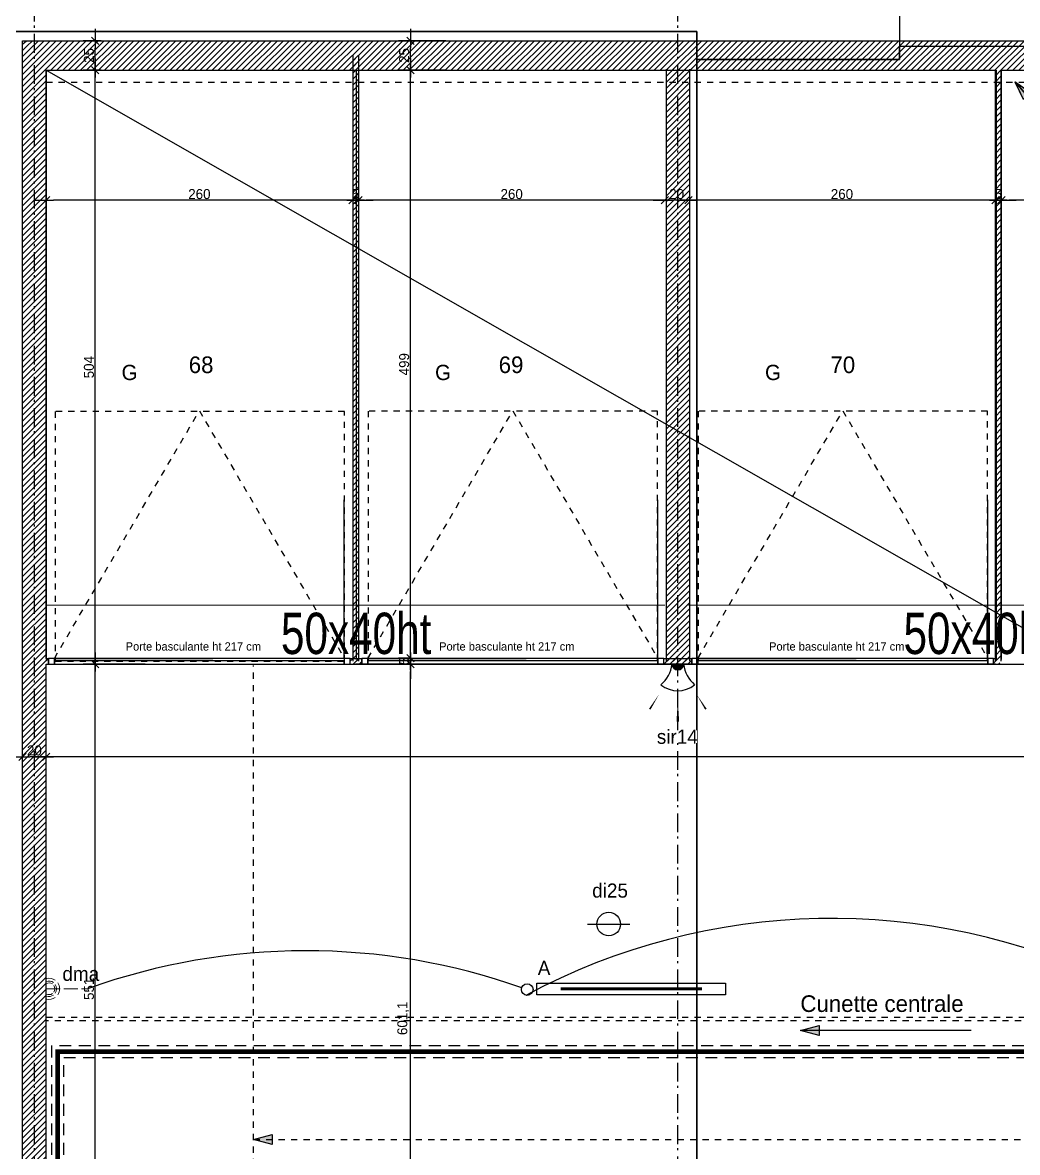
# Model space of a CAD drawing. Header units: centimetres. Extents: x 2452 to 16512, y -4226 to 6371.
# Drawn here: x 7066 to 7911, y 3966 to 4925 of the extents above; entities that cross this region are included whole.
import ezdxf

# ---------------------------------------------------------------- set-up
doc = ezdxf.new("R2010")
doc.units = ezdxf.units.CM
doc.header["$PDMODE"] = 67
for name, pattern in [('ACAD_ISO02W100', [15, 12, -3]), ('prlm_ef', [0.165, 0.1, -0.065]), ('Style de ligne -1', [0.41664, 0.20828, -0.20836]), ('Style de ligne -6', [1.04164, 0.625, -0.20828, 0.06943, -0.13893]), ('VW-01', [0.41656, 0.20828, -0.20828])]:
    doc.linetypes.add(name, pattern=pattern)
doc.layers.get('0').update_dxf_attribs({"color": 252, "lineweight": 18})
for name, color, linetype, lineweight in [('01_poutres', 40, 'Continuous', 20), ('01_texte_repere', 252, 'Continuous', 20), ('prlm-ELEC-CFO', 1, 'Continuous', 25), ('prlm-ELEC-SSI', 6, 'Continuous', 25)]:
    doc.layers.add(name, color=color, linetype=linetype, lineweight=lineweight)
for name, color, linetype in [('01_texte', 252, 'Continuous'), ('B GÈnÈral_Hatch', 252, 'Continuous'), ('B Général', 252, 'Continuous'), ('C ANNOTATIONS-cotation', 252, 'Continuous'), ('C ANNOTATIONS-cotation_Hatch', 252, 'Continuous'), ('C ANNOTATIONS-prestations', 252, 'Continuous'), ('C ANNOTATIONS-texte', 252, 'Continuous'), ('C ANNOTATIONS-texte_Hatch', 252, 'Continuous'), ('prlm-BA', 30, 'Continuous'), ('prlm-EAU-EF', 161, 'Continuous'), ('prlm-MOD', 64, 'Continuous')]:
    doc.layers.add(name, color=color, linetype=linetype)
doc.layers.add('prlm-ZEROPLOT', color=254, linetype='Continuous', plot=False)
doc.styles.add('CEDREP', font='GILC____.TTF')
doc.styles.add('Eurostile', font='Eurosti.TTF')
doc.styles.add('prlm-elec-cfo', font='comic.ttf', dxfattribs={"height": 12})
doc.styles.add('prlm-elec-ssi', font='comic.ttf', dxfattribs={"height": 12})
doc.dimstyles.new('100é', dxfattribs={"dimtxt": 8.470801, "dimasz": 6.232178, "dimexe": 10, "dimexo": 25, "dimgap": 1, "dimtad": 1, "dimdec": 1, "dimtxsty": 'Eurostile', "dimblk": 'VW_SLASH', "dimblk1": 'VW_SLASH', "dimblk2": 'VW_SLASH', "dimcen": 0, "dimdle": 10, "dimazin": 0, "dimtfac": 1, "dimtdec": 1, "dimtix": 1, "dimtmove": 0, "dimatfit": 0, "dimldrblk": 'VW_FILLEDARROW', "dimfxl": 50.8, "dimfxlon": 1, "dimfrac": 2, "dimtolj": 1, "dimarcsym": 0})
pattern_1 = [(45, (0, 0), (2.4253472, -2.6458333), [])]

# ---------------------------------------------------------------- blocks, each defined once
blk = doc.blocks.new('Parking Spaces-1')
at = {"layer": 'B Général', "linetype": 'Continuous'}
for p, q in [((0, 0), (0, 500)), ((263, 0), (263, 500)), ((263, 0), (263, 500)), ((526, 0), (526, 500)), ((0, 0), (263, 0)), ((263, 0), (526, 0))]:
    blk.add_line(p, q, dxfattribs=at)
at = {"layer": 'B Général', "extrusion": (0, 0, -1), "char_height": 14.118, "attachment_point": 5, "text_direction": (1, 0, 0), "line_spacing_factor": 0.894142, "style": 'Eurostile'}
for s, insert in [('68', (131.5, 250)), ('69', (394.5, 250))]:
    blk.add_mtext(s, dxfattribs=dict(at, insert=insert))
blk = doc.blocks.new('Parking Spaces-2')
at = {"layer": 'B Général', "linetype": 'Continuous'}
for p, q in [((0, 0), (0, 500)), ((250, 0), (250, 500)), ((0, 0), (250, 0))]:
    blk.add_line(p, q, dxfattribs=at)
at = {"layer": 'B Général', "extrusion": (0, 0, -1), "insert": (125, 250), "char_height": 14.118, "attachment_point": 5, "text_direction": (1, 0, 0), "line_spacing_factor": 0.894142, "style": 'Eurostile'}
blk.add_mtext('71', dxfattribs=at)
blk = doc.blocks.new('Parking Spaces-14')
at = {"layer": 'B Général', "linetype": 'Continuous'}
for p, q in [((0, 0), (0, 500)), ((260, 0), (260, 500)), ((0, 0), (260, 0))]:
    blk.add_line(p, q, dxfattribs=at)
at = {"layer": 'B Général', "extrusion": (0, 0, -1), "insert": (130, 250), "char_height": 14.118, "attachment_point": 5, "text_direction": (1, 0, 0), "line_spacing_factor": 0.894142, "style": 'Eurostile'}
blk.add_mtext('70', dxfattribs=at)
blk = doc.blocks.new('Groupe-125-1')
at = {"layer": 'C ANNOTATIONS-texte_Hatch', "linetype": 'Continuous'}
blk.add_hatch(color=250, dxfattribs=at).paths.add_polyline_path([(7915.82, 4859.62), (7908.62, 4874.39), (7922.24, 4865.2)])
at = {"layer": 'C ANNOTATIONS-texte', "flags": 128}
blk.add_lwpolyline([(7908.62, 4874.39), (7942.42, 4834.84), (8071.12, 4834.84)], dxfattribs=at)
blk.add_lwpolyline([(7915.82, 4859.62), (7908.62, 4874.39), (7922.24, 4865.2)], close=True, dxfattribs=at)
at = {"layer": 'C ANNOTATIONS-texte', "insert": (7942.42, 4832.67), "char_height": 11.765, "attachment_point": 1, "line_spacing_factor": 0.894142, "style": 'Eurostile'}
blk.add_mtext('Cunette 10*3 cm', dxfattribs=at)
blk = doc.blocks.new('A$C711F189D')
at = {"layer": '01_poutres', "color": 0}
for points in [[(-1598, 716), (-2123, 716)], [(-1063, 716), (-1578, 716)], [(585, 666), (-2123, 666)]]:
    blk.add_lwpolyline(points, dxfattribs=at)
at = {"layer": '01_texte', "color": 0}
blk.add_lwpolyline([(-2123, 1170), (-579.67, 289.01)], dxfattribs=at)
at = {"layer": '01_texte_repere', "color": 0, "char_height": 35, "width": 164.8035, "attachment_point": 8, "rotation": 0.00017, "style": 'CEDREP'}
for insert in [(-1859.95, 674.19), (-1331.64, 674.19)]:
    blk.add_mtext('50x40ht ', dxfattribs=dict(at, insert=insert))
blk = doc.blocks.new('xi.lumA')
at = {"layer": 'prlm-ELEC-CFO', "color": 0, "linetype": 'ByBlock', "lineweight": -2, "ltscale": 50}
blk.add_lwpolyline([(-80, -5), (-80, 5), (80, 5), (80, -5)], close=True, dxfattribs=at)
at = {"layer": 'prlm-ELEC-CFO', "color": 0, "linetype": 'ByBlock', "lineweight": 5, "ltscale": 50, "const_width": 2.6}
blk.add_lwpolyline([(-60, 0), (60, 0), (60, 0)], dxfattribs=at)
blk = doc.blocks.new('xi.dma')
at = {"layer": 'prlm-ELEC-CFO', "color": 0, "linetype": 'ACAD_ISO02W100', "lineweight": 5, "flags": 128}
for points in [[(0, 0), (0, 35)], [(-20, 0), (20, 0)]]:
    blk.add_lwpolyline(points, dxfattribs=at)
at = {"layer": 'prlm-ELEC-CFO', "color": 0, "linetype": 'ByBlock', "lineweight": 5}
for radius, start, end in [(9, 55, 125), (9, 145, 191.80296), (6.5, 145, 199.03868), (5, 145, 207.37446), (6.5, 55, 125), (5, 55, 125), (5, 332.62554, 35), (6.5, 340.96132, 35), (9, 348.19704, 35)]:
    blk.add_arc((0, 2.41), radius, start, end, dxfattribs=at)
blk = doc.blocks.new('xi.sir')
at = {"layer": 'prlm-ELEC-SSI'}
blk.add_hatch(color=0, dxfattribs=at).paths.add_polyline_path([(-4.81, 0), (4.82, 0, 1)])
at = {"layer": 'prlm-ELEC-SSI', "color": 0, "flags": 128}
for points in [[(0, 30, 0, 2.25, 0), (0, 48.75, 0, 0, 0)], [(-15.87, 25.45, 0, 1.5, 0), (-23.81, 38.18, 0, 0, 0)], [(15.88, 25.45, 0, 1.5, 0), (23.82, 38.18, 0, 0, 0)]]:
    blk.add_lwpolyline(points, format="xyseb", dxfattribs=at)
blk.add_lwpolyline([(-4.81, 0), (4.82, 0)], dxfattribs=at)
at = {"layer": 'prlm-ELEC-SSI', "color": 0}
for centre, radius, start, end in [((0, 0), 22.5, 50.61869, 129.38131), ((-33.01, -4.08), 28.5, 8.2221, 48.87538), ((33.02, -4.08), 28.5, 131.12462, 171.7779), ((0, 0), 4.81, 0, 180)]:
    blk.add_arc(centre, radius, start, end, dxfattribs=at)
blk = doc.blocks.new('xi.DI')
at = {"layer": 'prlm-ELEC-SSI', "color": 0, "linetype": 'ByBlock', "lineweight": -2, "flags": 128}
blk.add_lwpolyline([(-18, 0), (18, 0)], dxfattribs=at)
at = {"layer": 'prlm-ELEC-SSI', "color": 0, "linetype": 'ByBlock', "lineweight": -2}
blk.add_circle((0, 0), 10, dxfattribs=at)
blk = doc.blocks.new('VW_SLASH')
at = {"linetype": 'ByBlock', "lineweight": -2}
blk.add_line((1.6, 0), (-1, 0), dxfattribs=at)
at = {"lineweight": 20, "flags": 128}
blk.add_lwpolyline([(0.5, 0.5), (-0.5, -0.5)], dxfattribs=at)
blk = doc.blocks.new('*D260')
at = {"layer": 'C ANNOTATIONS-cotation', "color": 0, "linetype": 'Continuous', "lineweight": -2, "transparency": 16777216}
blk.add_line((7340.27, 4774.06), (7092.73, 4774.06), dxfattribs=at)
at = {"layer": 'Defpoints', "color": 0, "linetype": 'Continuous', "transparency": 16777216}
for p in [(7086.5, 4826.06), (7346.5, 4829.18), (7086.5, 4774.06)]:
    blk.add_point(p, dxfattribs=at)
at = {"layer": 'C ANNOTATIONS-cotation', "color": 0, "linetype": 'Continuous', "lineweight": -2, "transparency": 16777216, "xscale": 6.232177734375, "yscale": 6.232177734375, "zscale": 6.232177734375, "rotation": 180}
blk.add_blockref('VW_SLASH', (7086.5, 4774.06), dxfattribs=at)
at = {"layer": 'C ANNOTATIONS-cotation', "color": 0, "linetype": 'Continuous', "lineweight": -2, "transparency": 16777216, "xscale": 6.232177734375, "yscale": 6.232177734375, "zscale": 6.232177734375}
blk.add_blockref('VW_SLASH', (7346.5, 4774.06), dxfattribs=at)
at = {"layer": 'C ANNOTATIONS-cotation', "color": 0, "linetype": 'Continuous', "lineweight": 5, "transparency": 16777216, "insert": (7216.5, 4779.29), "char_height": 8.471, "attachment_point": 5, "style": 'Eurostile'}
blk.add_mtext('\\A1;260', dxfattribs=at)
blk = doc.blocks.new('VW_FILLEDARROW')
at = {"linetype": 'Continuous'}
blk.add_hatch(color=250, dxfattribs=at).paths.add_polyline_path([(-1.6, 0.43), (0, 0), (-1.6, -0.43)])
at = {"flags": 128}
blk.add_lwpolyline([(-1.6, 0.43), (0, 0), (-1.6, -0.43)], close=True, dxfattribs=at)
blk = doc.blocks.new('*D261')
at = {"layer": 'C ANNOTATIONS-cotation', "color": 0, "linetype": 'Continuous', "lineweight": -2, "transparency": 16777216}
for p, q in [((7340.27, 4774.06), (7334.04, 4774.06)), ((7351.5, 4774.06), (7346.5, 4774.06)), ((7357.73, 4774.06), (7363.97, 4774.06))]:
    blk.add_line(p, q, dxfattribs=at)
at = {"layer": 'Defpoints', "color": 0, "linetype": 'Continuous', "transparency": 16777216}
for p in [(7346.5, 4829.18), (7346.5, 4774.06), (7351.5, 4760.45)]:
    blk.add_point(p, dxfattribs=at)
at = {"layer": 'C ANNOTATIONS-cotation', "color": 0, "linetype": 'Continuous', "lineweight": -2, "transparency": 16777216, "xscale": 6.232177734375, "yscale": 6.232177734375, "zscale": 6.232177734375}
blk.add_blockref('VW_SLASH', (7346.5, 4774.06), dxfattribs=at)
at = {"layer": 'C ANNOTATIONS-cotation', "color": 0, "linetype": 'Continuous', "lineweight": -2, "transparency": 16777216, "xscale": 6.232177734375, "yscale": 6.232177734375, "zscale": 6.232177734375, "rotation": 180}
blk.add_blockref('VW_SLASH', (7351.5, 4774.06), dxfattribs=at)
at = {"layer": 'C ANNOTATIONS-cotation', "color": 0, "linetype": 'Continuous', "lineweight": 5, "transparency": 16777216, "insert": (7349, 4779.29), "char_height": 8.471, "attachment_point": 5, "style": 'Eurostile'}
blk.add_mtext('\\A1;5', dxfattribs=at)
blk = doc.blocks.new('*D262')
at = {"layer": 'C ANNOTATIONS-cotation', "color": 0, "linetype": 'Continuous', "lineweight": -2, "transparency": 16777216}
blk.add_line((7605.27, 4774.06), (7357.73, 4774.06), dxfattribs=at)
at = {"layer": 'Defpoints', "color": 0, "linetype": 'Continuous', "transparency": 16777216}
for p in [(7351.5, 4774.06), (7611.5, 4772.86), (7351.5, 4760.45)]:
    blk.add_point(p, dxfattribs=at)
at = {"layer": 'C ANNOTATIONS-cotation', "color": 0, "linetype": 'Continuous', "lineweight": -2, "transparency": 16777216, "xscale": 6.232177734375, "yscale": 6.232177734375, "zscale": 6.232177734375, "rotation": 180}
blk.add_blockref('VW_SLASH', (7351.5, 4774.06), dxfattribs=at)
at = {"layer": 'C ANNOTATIONS-cotation', "color": 0, "linetype": 'Continuous', "lineweight": -2, "transparency": 16777216, "xscale": 6.232177734375, "yscale": 6.232177734375, "zscale": 6.232177734375}
blk.add_blockref('VW_SLASH', (7611.5, 4774.06), dxfattribs=at)
at = {"layer": 'C ANNOTATIONS-cotation', "color": 0, "linetype": 'Continuous', "lineweight": 5, "transparency": 16777216, "insert": (7481.5, 4779.29), "char_height": 8.471, "attachment_point": 5, "style": 'Eurostile'}
blk.add_mtext('\\A1;260', dxfattribs=at)
blk = doc.blocks.new('*D263')
at = {"layer": 'C ANNOTATIONS-cotation', "color": 0, "linetype": 'Continuous', "lineweight": -2, "transparency": 16777216}
blk.add_line((7625.27, 4774.06), (7617.73, 4774.06), dxfattribs=at)
at = {"layer": 'Defpoints', "color": 0, "linetype": 'Continuous', "transparency": 16777216}
for p in [(7611.5, 4774.06), (7611.5, 4772.86), (7631.5, 4764.86)]:
    blk.add_point(p, dxfattribs=at)
at = {"layer": 'C ANNOTATIONS-cotation', "color": 0, "linetype": 'Continuous', "lineweight": -2, "transparency": 16777216, "xscale": 6.232177734375, "yscale": 6.232177734375, "zscale": 6.232177734375, "rotation": 180}
blk.add_blockref('VW_SLASH', (7611.5, 4774.06), dxfattribs=at)
at = {"layer": 'C ANNOTATIONS-cotation', "color": 0, "linetype": 'Continuous', "lineweight": -2, "transparency": 16777216, "xscale": 6.232177734375, "yscale": 6.232177734375, "zscale": 6.232177734375}
blk.add_blockref('VW_SLASH', (7631.5, 4774.06), dxfattribs=at)
at = {"layer": 'C ANNOTATIONS-cotation', "color": 0, "linetype": 'Continuous', "lineweight": 5, "transparency": 16777216, "insert": (7621.5, 4779.29), "char_height": 8.471, "attachment_point": 5, "style": 'Eurostile'}
blk.add_mtext('\\A1;20', dxfattribs=at)
blk = doc.blocks.new('*D264')
at = {"layer": 'C ANNOTATIONS-cotation', "color": 0, "linetype": 'Continuous', "lineweight": -2, "transparency": 16777216}
blk.add_line((7885.77, 4774.06), (7637.73, 4774.06), dxfattribs=at)
at = {"layer": 'Defpoints', "color": 0, "linetype": 'Continuous', "transparency": 16777216}
for p in [(7631.5, 4774.06), (7631.5, 4764.86), (7892, 4741.26)]:
    blk.add_point(p, dxfattribs=at)
at = {"layer": 'C ANNOTATIONS-cotation', "color": 0, "linetype": 'Continuous', "lineweight": -2, "transparency": 16777216, "xscale": 6.232177734375, "yscale": 6.232177734375, "zscale": 6.232177734375, "rotation": 180}
blk.add_blockref('VW_SLASH', (7631.5, 4774.06), dxfattribs=at)
at = {"layer": 'C ANNOTATIONS-cotation', "color": 0, "linetype": 'Continuous', "lineweight": -2, "transparency": 16777216, "xscale": 6.232177734375, "yscale": 6.232177734375, "zscale": 6.232177734375}
blk.add_blockref('VW_SLASH', (7892, 4774.06), dxfattribs=at)
at = {"layer": 'C ANNOTATIONS-cotation', "color": 0, "linetype": 'Continuous', "lineweight": 5, "transparency": 16777216, "insert": (7761.75, 4779.29), "char_height": 8.471, "attachment_point": 5, "style": 'Eurostile'}
blk.add_mtext('\\A1;260', dxfattribs=at)
blk = doc.blocks.new('*D265')
at = {"layer": 'C ANNOTATIONS-cotation', "color": 0, "linetype": 'Continuous', "lineweight": -2, "transparency": 16777216}
for p, q in [((7885.77, 4774.06), (7879.54, 4774.06)), ((7897, 4774.06), (7892, 4774.06)), ((7903.23, 4774.06), (7909.47, 4774.06))]:
    blk.add_line(p, q, dxfattribs=at)
at = {"layer": 'Defpoints', "color": 0, "linetype": 'Continuous', "transparency": 16777216}
for p in [(7892, 4774.06), (7892, 4741.26), (7897, 4741.26)]:
    blk.add_point(p, dxfattribs=at)
at = {"layer": 'C ANNOTATIONS-cotation', "color": 0, "linetype": 'Continuous', "lineweight": -2, "transparency": 16777216, "xscale": 6.232177734375, "yscale": 6.232177734375, "zscale": 6.232177734375}
blk.add_blockref('VW_SLASH', (7892, 4774.06), dxfattribs=at)
at = {"layer": 'C ANNOTATIONS-cotation', "color": 0, "linetype": 'Continuous', "lineweight": -2, "transparency": 16777216, "xscale": 6.232177734375, "yscale": 6.232177734375, "zscale": 6.232177734375, "rotation": 180}
blk.add_blockref('VW_SLASH', (7897, 4774.06), dxfattribs=at)
at = {"layer": 'C ANNOTATIONS-cotation', "color": 0, "linetype": 'Continuous', "lineweight": 5, "transparency": 16777216, "insert": (7894.5, 4779.29), "char_height": 8.471, "attachment_point": 5, "style": 'Eurostile'}
blk.add_mtext('\\A1;5', dxfattribs=at)
blk = doc.blocks.new('*D266')
at = {"layer": 'C ANNOTATIONS-cotation', "color": 0, "linetype": 'Continuous', "lineweight": -2, "transparency": 16777216}
blk.add_line((8140.27, 4774.06), (7903.23, 4774.06), dxfattribs=at)
at = {"layer": 'Defpoints', "color": 0, "linetype": 'Continuous', "transparency": 16777216}
for p in [(7897, 4774.06), (8146.5, 4756.26), (7897, 4741.26)]:
    blk.add_point(p, dxfattribs=at)
at = {"layer": 'C ANNOTATIONS-cotation', "color": 0, "linetype": 'Continuous', "lineweight": -2, "transparency": 16777216, "xscale": 6.232177734375, "yscale": 6.232177734375, "zscale": 6.232177734375, "rotation": 180}
blk.add_blockref('VW_SLASH', (7897, 4774.06), dxfattribs=at)
at = {"layer": 'C ANNOTATIONS-cotation', "color": 0, "linetype": 'Continuous', "lineweight": -2, "transparency": 16777216, "xscale": 6.232177734375, "yscale": 6.232177734375, "zscale": 6.232177734375}
blk.add_blockref('VW_SLASH', (8146.5, 4774.06), dxfattribs=at)
at = {"layer": 'C ANNOTATIONS-cotation', "color": 0, "linetype": 'Continuous', "lineweight": 5, "transparency": 16777216, "insert": (8021.75, 4779.29), "char_height": 8.471, "attachment_point": 5, "style": 'Eurostile'}
blk.add_mtext('\\A1;250', dxfattribs=at)
blk = doc.blocks.new('*D289')
at = {"layer": 'C ANNOTATIONS-cotation', "color": 0, "linetype": 'Continuous', "lineweight": -2, "transparency": 16777216}
for p, q in [((7425.52, 4909.45), (7385.52, 4909.45)), ((7395.52, 4890.68), (7395.52, 4903.22)), ((7425.52, 4884.45), (7385.52, 4884.45))]:
    blk.add_line(p, q, dxfattribs=at)
at = {"layer": 'Defpoints', "color": 0, "linetype": 'Continuous', "transparency": 16777216}
for p in [(7395.52, 4909.45), (7450.52, 4909.45), (7450.52, 4884.45)]:
    blk.add_point(p, dxfattribs=at)
at = {"layer": 'C ANNOTATIONS-cotation', "color": 0, "linetype": 'Continuous', "lineweight": -2, "transparency": 16777216, "xscale": 6.232177734375, "yscale": 6.232177734375, "zscale": 6.232177734375}
for p, rotation in [((7395.52, 4909.45), 90), ((7395.52, 4884.45), 270)]:
    blk.add_blockref('VW_SLASH', p, dxfattribs=dict(at, rotation=rotation))
at = {"layer": 'C ANNOTATIONS-cotation', "color": 0, "linetype": 'Continuous', "lineweight": 5, "transparency": 16777216, "insert": (7390.28, 4896.95), "char_height": 8.471, "attachment_point": 5, "rotation": 90, "style": 'Eurostile'}
blk.add_mtext('\\A1;25', dxfattribs=at)
blk = doc.blocks.new('*D290')
at = {"layer": 'C ANNOTATIONS-cotation', "color": 0, "linetype": 'Continuous', "lineweight": -2, "transparency": 16777216}
for p, q in [((7425.52, 4884.45), (7385.52, 4884.45)), ((7395.52, 4391.68), (7395.52, 4878.22)), ((7395.52, 4385.45), (7385.52, 4385.45))]:
    blk.add_line(p, q, dxfattribs=at)
at = {"layer": 'Defpoints', "color": 0, "linetype": 'Continuous', "transparency": 16777216}
for p in [(7395.52, 4884.45), (7450.52, 4884.45), (7420, 4385.45)]:
    blk.add_point(p, dxfattribs=at)
at = {"layer": 'C ANNOTATIONS-cotation', "color": 0, "linetype": 'Continuous', "lineweight": -2, "transparency": 16777216, "xscale": 6.232177734375, "yscale": 6.232177734375, "zscale": 6.232177734375}
for p, rotation in [((7395.52, 4884.45), 90), ((7395.52, 4385.45), 270)]:
    blk.add_blockref('VW_SLASH', p, dxfattribs=dict(at, rotation=rotation))
at = {"layer": 'C ANNOTATIONS-cotation', "color": 0, "linetype": 'Continuous', "lineweight": 5, "transparency": 16777216, "insert": (7390.28, 4634.95), "char_height": 8.471, "attachment_point": 5, "rotation": 90, "style": 'Eurostile'}
blk.add_mtext('\\A1;499', dxfattribs=at)
blk = doc.blocks.new('*D291')
at = {"layer": 'C ANNOTATIONS-cotation', "color": 0, "linetype": 'Continuous', "lineweight": -2, "transparency": 16777216}
for p, q in [((7395.52, 4391.68), (7395.52, 4397.91)), ((7395.52, 4385.45), (7385.52, 4385.45)), ((7395.52, 4380.45), (7395.52, 4385.45)), ((7395.52, 4380.45), (7385.52, 4380.45)), ((7395.52, 4374.22), (7395.52, 4367.98))]:
    blk.add_line(p, q, dxfattribs=at)
at = {"layer": 'Defpoints', "color": 0, "linetype": 'Continuous', "transparency": 16777216}
for p in [(7395.52, 4385.45), (7420, 4385.45), (7420, 4380.45)]:
    blk.add_point(p, dxfattribs=at)
at = {"layer": 'C ANNOTATIONS-cotation', "color": 0, "linetype": 'Continuous', "lineweight": -2, "transparency": 16777216, "xscale": 6.232177734375, "yscale": 6.232177734375, "zscale": 6.232177734375}
for p, rotation in [((7395.52, 4385.45), 270), ((7395.52, 4380.45), 90)]:
    blk.add_blockref('VW_SLASH', p, dxfattribs=dict(at, rotation=rotation))
at = {"layer": 'C ANNOTATIONS-cotation', "color": 0, "linetype": 'Continuous', "lineweight": 5, "transparency": 16777216, "insert": (7390.28, 4382.95), "char_height": 8.471, "attachment_point": 5, "rotation": 90, "style": 'Eurostile'}
blk.add_mtext('\\A1;5', dxfattribs=at)
blk = doc.blocks.new('*D292')
at = {"layer": 'C ANNOTATIONS-cotation', "color": 0, "linetype": 'Continuous', "lineweight": -2, "transparency": 16777216}
for p, q in [((7395.52, 4380.45), (7385.52, 4380.45)), ((7395.52, 3785.62), (7395.52, 4374.22)), ((7446.32, 3779.39), (7385.52, 3779.39))]:
    blk.add_line(p, q, dxfattribs=at)
at = {"layer": 'Defpoints', "color": 0, "linetype": 'Continuous', "transparency": 16777216}
for p in [(7395.52, 4380.45), (7420, 4380.45), (7490.01, 3779.39)]:
    blk.add_point(p, dxfattribs=at)
at = {"layer": 'C ANNOTATIONS-cotation', "color": 0, "linetype": 'Continuous', "lineweight": -2, "transparency": 16777216, "xscale": 6.232177734375, "yscale": 6.232177734375, "zscale": 6.232177734375}
for p, rotation in [((7395.52, 4380.45), 90), ((7395.52, 3779.39), 270)]:
    blk.add_blockref('VW_SLASH', p, dxfattribs=dict(at, rotation=rotation))
at = {"layer": 'C ANNOTATIONS-cotation', "color": 0, "linetype": 'Continuous', "lineweight": 5, "transparency": 16777216, "insert": (7389.47, 4079.92), "char_height": 8.471, "attachment_point": 5, "rotation": 90, "style": 'Eurostile'}
blk.add_mtext('\\A1;601,1', dxfattribs=at)
blk = doc.blocks.new('*D296')
at = {"layer": 'C ANNOTATIONS-cotation', "color": 0, "linetype": 'Continuous', "lineweight": -2, "transparency": 16777216}
for p, q in [((7133.02, 4909.45), (7118.02, 4909.45)), ((7128.02, 4890.68), (7128.02, 4903.22)), ((7133.02, 4884.45), (7118.02, 4884.45))]:
    blk.add_line(p, q, dxfattribs=at)
at = {"layer": 'Defpoints', "color": 0, "linetype": 'Continuous', "transparency": 16777216}
for p in [(7128.02, 4909.45), (7158.02, 4909.45), (7158.02, 4884.45)]:
    blk.add_point(p, dxfattribs=at)
at = {"layer": 'C ANNOTATIONS-cotation', "color": 0, "linetype": 'Continuous', "lineweight": -2, "transparency": 16777216, "xscale": 6.232177734375, "yscale": 6.232177734375, "zscale": 6.232177734375}
for p, rotation in [((7128.02, 4909.45), 90), ((7128.02, 4884.45), 270)]:
    blk.add_blockref('VW_SLASH', p, dxfattribs=dict(at, rotation=rotation))
at = {"layer": 'C ANNOTATIONS-cotation', "color": 0, "linetype": 'Continuous', "lineweight": 5, "transparency": 16777216, "insert": (7122.78, 4896.95), "char_height": 8.471, "attachment_point": 5, "rotation": 90, "style": 'Eurostile'}
blk.add_mtext('\\A1;25', dxfattribs=at)
blk = doc.blocks.new('*D297')
at = {"layer": 'C ANNOTATIONS-cotation', "color": 0, "linetype": 'Continuous', "lineweight": -2, "transparency": 16777216}
for p, q in [((7133.02, 4884.45), (7118.02, 4884.45)), ((7128.02, 4386.68), (7128.02, 4878.22)), ((7170.52, 4380.45), (7118.02, 4380.45))]:
    blk.add_line(p, q, dxfattribs=at)
at = {"layer": 'Defpoints', "color": 0, "linetype": 'Continuous', "transparency": 16777216}
for p in [(7128.02, 4884.45), (7158.02, 4884.45), (7195.52, 4380.45)]:
    blk.add_point(p, dxfattribs=at)
at = {"layer": 'C ANNOTATIONS-cotation', "color": 0, "linetype": 'Continuous', "lineweight": -2, "transparency": 16777216, "xscale": 6.232177734375, "yscale": 6.232177734375, "zscale": 6.232177734375}
for p, rotation in [((7128.02, 4884.45), 90), ((7128.02, 4380.45), 270)]:
    blk.add_blockref('VW_SLASH', p, dxfattribs=dict(at, rotation=rotation))
at = {"layer": 'C ANNOTATIONS-cotation', "color": 0, "linetype": 'Continuous', "lineweight": 5, "transparency": 16777216, "insert": (7122.78, 4632.45), "char_height": 8.471, "attachment_point": 5, "rotation": 90, "style": 'Eurostile'}
blk.add_mtext('\\A1;504', dxfattribs=at)
blk = doc.blocks.new('*D298')
at = {"layer": 'C ANNOTATIONS-cotation', "color": 0, "linetype": 'Continuous', "lineweight": -2, "transparency": 16777216}
for p, q in [((7170.52, 4380.45), (7118.02, 4380.45)), ((7128.02, 3835.68), (7128.02, 4374.22)), ((7165.2, 3829.45), (7118.02, 3829.45))]:
    blk.add_line(p, q, dxfattribs=at)
at = {"layer": 'Defpoints', "color": 0, "linetype": 'Continuous', "transparency": 16777216}
for p in [(7128.02, 4380.45), (7195.52, 4380.45), (7190.2, 3829.45)]:
    blk.add_point(p, dxfattribs=at)
at = {"layer": 'C ANNOTATIONS-cotation', "color": 0, "linetype": 'Continuous', "lineweight": -2, "transparency": 16777216, "xscale": 6.232177734375, "yscale": 6.232177734375, "zscale": 6.232177734375}
for p, rotation in [((7128.02, 4380.45), 90), ((7128.02, 3829.45), 270)]:
    blk.add_blockref('VW_SLASH', p, dxfattribs=dict(at, rotation=rotation))
at = {"layer": 'C ANNOTATIONS-cotation', "color": 0, "linetype": 'Continuous', "lineweight": 5, "transparency": 16777216, "insert": (7122.78, 4104.95), "char_height": 8.471, "attachment_point": 5, "rotation": 90, "style": 'Eurostile'}
blk.add_mtext('\\A1;551', dxfattribs=at)
blk = doc.blocks.new('*D346')
at = {"layer": 'C ANNOTATIONS-cotation', "color": 0, "linetype": 'Continuous', "lineweight": -2, "transparency": 16777216}
blk.add_line((7080.27, 4301.92), (7072.73, 4301.92), dxfattribs=at)
at = {"layer": 'Defpoints', "color": 0, "linetype": 'Continuous', "transparency": 16777216}
for p in [(7066.5, 4342.06), (7086.5, 4330.51), (7066.5, 4301.92)]:
    blk.add_point(p, dxfattribs=at)
at = {"layer": 'C ANNOTATIONS-cotation', "color": 0, "linetype": 'Continuous', "lineweight": -2, "transparency": 16777216, "xscale": 6.232177734375, "yscale": 6.232177734375, "zscale": 6.232177734375, "rotation": 180}
blk.add_blockref('VW_SLASH', (7066.5, 4301.92), dxfattribs=at)
at = {"layer": 'C ANNOTATIONS-cotation', "color": 0, "linetype": 'Continuous', "lineweight": -2, "transparency": 16777216, "xscale": 6.232177734375, "yscale": 6.232177734375, "zscale": 6.232177734375}
blk.add_blockref('VW_SLASH', (7086.5, 4301.92), dxfattribs=at)
at = {"layer": 'C ANNOTATIONS-cotation', "color": 0, "linetype": 'Continuous', "lineweight": 5, "transparency": 16777216, "insert": (7076.5, 4307.16), "char_height": 8.471, "attachment_point": 5, "style": 'Eurostile'}
blk.add_mtext('\\A1;20', dxfattribs=at)
blk = doc.blocks.new('*D347')
at = {"layer": 'C ANNOTATIONS-cotation', "color": 0, "linetype": 'Continuous', "lineweight": -2, "transparency": 16777216}
blk.add_line((9804.27, 4301.92), (7092.73, 4301.92), dxfattribs=at)
at = {"layer": 'Defpoints', "color": 0, "linetype": 'Continuous', "transparency": 16777216}
for p in [(9810.5, 4380.45), (7086.5, 4330.51), (7086.5, 4301.92)]:
    blk.add_point(p, dxfattribs=at)
at = {"layer": 'C ANNOTATIONS-cotation', "color": 0, "linetype": 'Continuous', "lineweight": -2, "transparency": 16777216, "xscale": 6.232177734375, "yscale": 6.232177734375, "zscale": 6.232177734375, "rotation": 180}
blk.add_blockref('VW_SLASH', (7086.5, 4301.92), dxfattribs=at)
at = {"layer": 'C ANNOTATIONS-cotation', "color": 0, "linetype": 'Continuous', "lineweight": -2, "transparency": 16777216, "xscale": 6.232177734375, "yscale": 6.232177734375, "zscale": 6.232177734375}
blk.add_blockref('VW_SLASH', (9810.5, 4301.92), dxfattribs=at)
at = {"layer": 'C ANNOTATIONS-cotation', "color": 0, "linetype": 'Continuous', "lineweight": 5, "transparency": 16777216, "insert": (8448.5, 4307.16), "char_height": 8.471, "attachment_point": 5, "style": 'Eurostile'}
blk.add_mtext('\\A1;2724', dxfattribs=at)

msp = doc.modelspace()

# ---------------------------------------------------------------- hatches: boundary and pattern name
at = {"layer": 'B GÈnÈral_Hatch', "linetype": 'Continuous'}
h = msp.add_hatch(dxfattribs=at)
h.set_pattern_fill('50_BETON', color=256, style=0, pattern_type=2)
h.set_pattern_definition(pattern_1)
h.paths.add_polyline_path([(9790.48, 4884.39), (9810.48, 4909.39), (7066.48, 4909.39), (7086.48, 4884.39)])
h = msp.add_hatch(dxfattribs=at)
h.set_pattern_fill('50_BETON', color=256, style=0, pattern_type=2)
h.set_pattern_definition(pattern_1)
h.paths.add_polyline_path([(7086.48, 4884.39), (7066.48, 4909.39), (7066.48, 3959.39), (7086.48, 3939.39)])
h = msp.add_hatch(dxfattribs=at)
h.set_pattern_fill('50_BETON', color=256, style=0, pattern_type=2)
h.set_pattern_definition(pattern_1)
h.paths.add_polyline_path([(7346.89, 4382.89), (7351.89, 4382.89), (7351.89, 4896.89), (7346.89, 4896.89)])
h = msp.add_hatch(dxfattribs=at)
h.set_pattern_fill('50_BETON', color=256, style=0, pattern_type=2)
h.set_pattern_definition(pattern_1)
h.paths.add_polyline_path([(7632.48, 4885.39), (7612.48, 4885.39), (7612.48, 4382.89), (7632.48, 4382.89)])
h = msp.add_hatch(dxfattribs=at)
h.set_pattern_fill('50_BETON', color=256, style=0, pattern_type=2)
h.set_pattern_definition(pattern_1)
h.paths.add_polyline_path([(7891.98, 4382.89), (7896.98, 4382.89), (7896.98, 4884.39), (7891.98, 4884.39)])
h = msp.add_hatch(dxfattribs=at)
h.set_pattern_fill('50_BETON', color=256, style=0, pattern_type=2)
h.set_pattern_definition(pattern_1)
h.paths.add_polyline_path([(7086.48, 4385.39), (7086.48, 4380.39), (7088.48, 4380.39), (7088.48, 4385.39)])
h = msp.add_hatch(dxfattribs=at)
h.set_pattern_fill('50_BETON', color=256, style=0, pattern_type=2)
h.set_pattern_definition(pattern_1)
h.paths.add_polyline_path([(7344.48, 4385.39), (7344.48, 4380.39), (7354.48, 4380.39), (7354.48, 4385.39)])
h = msp.add_hatch(dxfattribs=at)
h.set_pattern_fill('50_BETON', color=256, style=0, pattern_type=2)
h.set_pattern_definition(pattern_1)
h.paths.add_polyline_path([(7610.48, 4385.39), (7610.48, 4380.39), (7634.48, 4380.39), (7634.48, 4385.39)])
h = msp.add_hatch(dxfattribs=at)
h.set_pattern_fill('50_BETON', color=256, style=0, pattern_type=2)
h.set_pattern_definition(pattern_1)
h.paths.add_polyline_path([(7896.98, 4380.39), (7891.98, 4385.39), (7890.48, 4385.39), (7890.48, 4380.39)])
msp.add_hatch(color=250, dxfattribs=at).paths.add_polyline_path([(7278.37, 3972.94), (7262.5, 3977.19), (7278.37, 3981.44)])
at = {"layer": 'C ANNOTATIONS-cotation', "linetype": 'Continuous', "lineweight": 0}
msp.add_hatch(color=7, dxfattribs=at).paths.add_polyline_path([(7742.35, 4065.31), (7726.48, 4069.56), (7742.35, 4073.81)])
at = {"layer": 'C ANNOTATIONS-cotation_Hatch', "linetype": 'Continuous'}
msp.add_hatch(color=250, dxfattribs=at).paths.add_polyline_path([(7742.33, 4065.25), (7726.46, 4069.5), (7742.33, 4073.75)])

# ---------------------------------------------------------------- linework, layer by layer
at = {"layer": 'B Général', "linetype": 'Style de ligne -6', "ltscale": 25.4}
for p, q in [((7076.48, 3285.39), (7076.48, 5820.39)), ((7622.48, 3285.39), (7622.48, 5820.39))]:
    msp.add_line(p, q, dxfattribs=at)
at = {"layer": 'B Général', "linetype": 'Continuous', "lineweight": 18}
for p, q in [((7066.48, 4909.39), (9810.48, 4909.39)), ((7066.48, 3959.39), (7066.48, 4909.39)), ((7346.89, 4382.89), (7346.89, 4896.89)), ((7351.89, 4382.89), (7351.89, 4896.89)), ((7086.48, 4884.39), (7891.98, 4884.39)), ((7086.48, 4385.39), (7086.48, 4884.39)), ((7612.48, 4885.39), (7612.48, 4382.89)), ((7632.48, 4885.39), (7632.48, 4382.89)), ((7891.98, 4382.89), (7891.98, 4884.39)), ((7896.98, 4884.39), (8146.48, 4884.39)), ((7896.98, 4382.89), (7896.98, 4884.39)), ((7086.48, 4385.39), (7088.48, 4385.39)), ((7344.48, 4385.39), (7354.48, 4385.39)), ((7610.48, 4385.39), (7634.48, 4385.39)), ((7890.48, 4385.39), (7891.98, 4385.39)), ((7086.48, 4380.39), (7088.48, 4380.39)), ((7086.48, 3939.39), (7086.48, 4380.39)), ((7344.48, 4380.39), (7354.48, 4380.39)), ((7610.48, 4380.39), (7634.48, 4380.39)), ((7890.48, 4380.39), (7896.98, 4380.39))]:
    msp.add_line(p, q, dxfattribs=at)
at = {"layer": 'B Général', "linetype": 'Continuous'}
for p, q in [((7066.48, 4909.39), (9810.48, 4909.39)), ((7066.48, 3959.39), (7066.48, 4909.39)), ((7346.89, 4382.89), (7346.89, 4896.89)), ((7351.89, 4382.89), (7351.89, 4896.89)), ((7086.48, 4884.39), (7891.98, 4884.39)), ((7086.48, 4385.39), (7086.48, 4884.39)), ((7612.48, 4885.39), (7612.48, 4382.89)), ((7632.48, 4885.39), (7632.48, 4382.89)), ((7891.98, 4382.89), (7891.98, 4884.39)), ((7896.98, 4884.39), (8146.48, 4884.39)), ((7896.98, 4382.89), (7896.98, 4884.39)), ((7086.48, 4385.39), (7088.48, 4385.39)), ((7088.48, 4380.39), (7088.48, 4385.39)), ((7344.48, 4385.39), (7088.48, 4385.39)), ((7088.48, 4385.39), (7088.48, 4380.39)), ((7339.48, 4383.39), (7093.48, 4383.39)), ((7093.48, 4383.39), (7093.48, 4380.39)), ((7339.48, 4380.39), (7339.48, 4383.39)), ((7344.48, 4385.39), (7354.48, 4385.39)), ((7344.48, 4380.39), (7344.48, 4385.39)), ((7344.48, 4380.39), (7344.48, 4385.39)), ((7354.48, 4380.39), (7354.48, 4385.39)), ((7610.48, 4385.39), (7354.48, 4385.39)), ((7354.48, 4385.39), (7354.48, 4380.39)), ((7605.48, 4383.39), (7359.48, 4383.39)), ((7359.48, 4383.39), (7359.48, 4380.39)), ((7605.48, 4380.39), (7605.48, 4383.39)), ((7610.48, 4385.39), (7634.48, 4385.39)), ((7610.48, 4380.39), (7610.48, 4385.39)), ((7610.48, 4380.39), (7610.48, 4385.39)), ((7634.48, 4380.39), (7634.48, 4385.39)), ((7890.48, 4385.39), (7634.48, 4385.39)), ((7634.48, 4385.39), (7634.48, 4380.39)), ((7885.48, 4383.39), (7639.48, 4383.39)), ((7639.48, 4383.39), (7639.48, 4380.39)), ((7885.48, 4380.39), (7885.48, 4383.39)), ((7890.48, 4385.39), (7891.98, 4385.39)), ((7890.48, 4380.39), (7890.48, 4385.39)), ((7890.48, 4380.39), (7890.48, 4385.39)), ((7086.48, 4380.39), (7088.48, 4380.39)), ((7086.48, 3939.39), (7086.48, 4380.39)), ((7088.48, 4380.39), (7344.48, 4380.39)), ((7093.48, 4380.39), (7339.48, 4380.39)), ((7344.48, 4380.39), (7354.48, 4380.39)), ((7891.98, 4380.39), (7348.98, 4380.39)), ((7354.48, 4380.39), (7610.48, 4380.39)), ((7359.48, 4380.39), (7605.48, 4380.39)), ((7610.48, 4380.39), (7634.48, 4380.39)), ((7634.48, 4380.39), (7890.48, 4380.39)), ((7639.48, 4380.39), (7885.48, 4380.39)), ((7890.48, 4380.39), (7896.98, 4380.39)), ((7896.98, 4380.39), (8146.48, 4380.39))]:
    msp.add_line(p, q, dxfattribs=at)
at = {"layer": 'B Général', "linetype": 'VW-01', "ltscale": 25.4}
for p, q in [((7086.48, 4874.39), (9790.48, 4874.39)), ((7262.5, 3828.39), (7262.5, 4379.39)), ((7262.5, 3977.19), (8746.98, 3977.19))]:
    msp.add_line(p, q, dxfattribs=at)
at = {"layer": 'B Général', "linetype": 'Style de ligne -1', "ltscale": 25.4}
for p, q in [((7093.48, 4385.39), (7216.48, 4595.39)), ((7216.48, 4595.39), (7339.48, 4385.39)), ((7359.48, 4385.39), (7482.48, 4595.39)), ((7482.48, 4595.39), (7605.48, 4385.39)), ((7639.48, 4385.39), (7762.48, 4595.39)), ((7762.48, 4595.39), (7885.48, 4385.39))]:
    msp.add_line(p, q, dxfattribs=at)
at = {"layer": 'B Général', "linetype": 'Style de ligne -1', "ltscale": 645.16}
for p, q in [((7339.48, 4385.39), (7339.48, 4595.39)), ((7605.48, 4385.39), (7605.48, 4595.39)), ((7885.48, 4385.39), (7885.48, 4595.39)), ((7093.48, 4385.39), (7339.48, 4385.39)), ((7359.48, 4385.39), (7605.48, 4385.39)), ((7639.48, 4385.39), (7885.48, 4385.39))]:
    msp.add_line(p, q, dxfattribs=at)
at = {"layer": 'B Général'}
for p, q in [((7093.48, 4385.39), (7088.48, 4385.39)), ((7088.48, 4385.39), (7088.48, 4380.39)), ((7093.48, 4380.39), (7093.48, 4385.39)), ((7344.48, 4385.39), (7339.48, 4385.39)), ((7339.48, 4385.39), (7339.48, 4380.39)), ((7344.48, 4380.39), (7344.48, 4385.39)), ((7359.48, 4385.39), (7354.48, 4385.39)), ((7354.48, 4385.39), (7354.48, 4380.39)), ((7359.48, 4380.39), (7359.48, 4385.39)), ((7610.48, 4385.39), (7605.48, 4385.39)), ((7605.48, 4385.39), (7605.48, 4380.39)), ((7610.48, 4380.39), (7610.48, 4385.39)), ((7639.48, 4385.39), (7634.48, 4385.39)), ((7634.48, 4385.39), (7634.48, 4380.39)), ((7639.48, 4380.39), (7639.48, 4385.39)), ((7890.48, 4385.39), (7885.48, 4385.39)), ((7885.48, 4385.39), (7885.48, 4380.39)), ((7890.48, 4380.39), (7890.48, 4385.39)), ((7088.48, 4380.39), (7093.48, 4380.39)), ((7339.48, 4380.39), (7344.48, 4380.39)), ((7354.48, 4380.39), (7359.48, 4380.39)), ((7605.48, 4380.39), (7610.48, 4380.39)), ((7634.48, 4380.39), (7639.48, 4380.39)), ((7885.48, 4380.39), (7890.48, 4380.39))]:
    msp.add_line(p, q, dxfattribs=at)
at = {"layer": 'B Général', "linetype": 'Style de ligne -1', "ltscale": 25}
for points in [[(7339.56, 4594.72), (7094.15, 4594.72), (7094.15, 4383.08), (7339.56, 4383.08)], [(7605.26, 4595.17), (7359.85, 4595.17), (7359.85, 4383.53), (7605.26, 4383.53)], [(7885.23, 4595.12), (7639.83, 4595.12), (7639.83, 4383.47), (7885.23, 4383.47)]]:
    msp.add_lwpolyline(points, close=True, dxfattribs=at)
at = {"layer": 'B Général', "flags": 128}
msp.add_lwpolyline([(7278.37, 3972.94), (7262.5, 3977.19), (7278.37, 3981.44)], close=True, dxfattribs=at)
at = {"layer": 'C ANNOTATIONS-cotation', "linetype": 'Continuous'}
msp.add_line((7871.52, 4069.5), (7726.46, 4069.5), dxfattribs=at)
at = {"layer": 'C ANNOTATIONS-cotation', "color": 7, "linetype": 'Continuous', "lineweight": 5}
msp.add_line((7871.53, 4069.56), (7726.48, 4069.56), dxfattribs=at)
at = {"layer": 'C ANNOTATIONS-cotation', "linetype": 'VW-01', "ltscale": 25.4, "flags": 128}
msp.add_lwpolyline([(7086.48, 4080.89), (11434.6, 4080.89), (11434.6, 4077.89), (7086.48, 4077.89)], close=True, dxfattribs=at)
at = {"layer": 'C ANNOTATIONS-cotation', "flags": 128}
msp.add_lwpolyline([(7742.33, 4065.25), (7726.46, 4069.5), (7742.33, 4073.75)], close=True, dxfattribs=at)
at = {"layer": 'C ANNOTATIONS-cotation', "color": 7, "linetype": 'Continuous', "lineweight": 5, "flags": 128}
msp.add_lwpolyline([(7742.35, 4065.31), (7726.48, 4069.56), (7742.35, 4073.81)], close=True, dxfattribs=at)
at = {"layer": 'prlm-EAU-EF', "linetype": 'prlm_ef', "ltscale": 100, "const_width": 4, "flags": 128}
msp.add_lwpolyline([(7096.34, 3799.24), (7096.34, 3849.77), (7096.34, 4051.75), (11381.54, 4051.75), (11381.54, 1665.27), (11865.51, 1665.27), (11642.53, 304.31), (12400.42, 170.63), (12305.13, -393.05)], dxfattribs=at)
at = {"layer": 'prlm-ELEC-CFO', "ltscale": 25}
msp.add_circle((7494.7, 4104.33), 4.91, dxfattribs=at)
at = {"layer": 'prlm-MOD', "linetype": 'prlm_ef', "ltscale": 100, "flags": 128}
for points in [[(7091.34, 3799.24), (7091.34, 3849.77), (7091.34, 4056.75), (11386.54, 4056.75), (11386.54, 1670.27), (11871.4, 1670.27), (11648.27, 308.38), (12406.18, 174.69), (12310.06, -393.89)], [(7101.34, 3799.24), (7101.34, 3849.77), (7101.34, 4046.75), (11376.54, 4046.75), (11376.54, 1660.27), (11859.63, 1660.27), (11636.8, 300.25), (12394.66, 166.56), (12300.2, -392.22)]]:
    msp.add_lwpolyline(points, dxfattribs=at)
at = {"layer": 'prlm-ZEROPLOT'}
for points in [[(5521.96, 5117.41), (7810.48, 5117.41), (7810.48, 4893.39), (7638.48, 4893.39), (7638.48, 4917.39), (5521.96, 4917.39)], [(6215.89, 4917.39), (7638.48, 4917.39), (7638.48, 3517.39), (6215.89, 3517.39)], [(8418.48, 3251.43), (7626.48, 3251.39), (7626.48, 3317.64), (7638.48, 3317.64), (7638.48, 4893.39), (7810.48, 4893.39), (7810.48, 4904.89), (8418.48, 4904.89)]]:
    msp.add_lwpolyline(points, close=True, dxfattribs=at)

# ---------------------------------------------------------------- block references
at = {"layer": 'B Général', "xscale": -1, "rotation": 180}
for name, p in [('Parking Spaces-1', (7086.48, 4884.39)), ('Parking Spaces-14', (7632.48, 4884.39)), ('Parking Spaces-2', (7896.98, 4884.39))]:
    msp.add_blockref(name, p, dxfattribs=at)
at = {"layer": 'C ANNOTATIONS-texte'}
msp.add_blockref('Groupe-125-1', (0, 0), dxfattribs=at)
at = {"layer": 'C ANNOTATIONS-texte', "color": 7}
msp.add_blockref('Groupe-125-1', (0.02, 0.06), dxfattribs=at)
at = {"layer": 'prlm-BA'}
msp.add_blockref('A$C711F189D', (9209.48, 3714.39), dxfattribs=at)
at = {"layer": 'prlm-ELEC-CFO', "rotation": 270}
msp.add_blockref('xi.dma', (7086.48, 4105), dxfattribs=at)
at = {"layer": 'prlm-ELEC-CFO'}
msp.add_blockref('xi.lumA', (7582.96, 4104.89), dxfattribs=at)
at = {"layer": 'prlm-ELEC-SSI', "lineweight": 20, "rotation": 180}
msp.add_blockref('xi.sir', (7622.48, 4380.39), dxfattribs=at)
at = {"layer": 'prlm-ELEC-SSI', "rotation": 0.001060557933219683}
msp.add_blockref('xi.DI', (7563.85, 4159.89), dxfattribs=at)

# ---------------------------------------------------------------- texts
at = {"layer": 'B Général', "char_height": 12.94, "attachment_point": 7, "line_spacing_factor": 0.894142, "style": 'Eurostile'}
for insert in [(7150.48, 4621.31), (7416.48, 4621.31), (7696.48, 4621.31)]:
    msp.add_mtext('G', dxfattribs=dict(at, insert=insert))
at = {"layer": 'C ANNOTATIONS-prestations', "char_height": 7.059, "attachment_point": 7, "line_spacing_factor": 0.894142, "style": 'Eurostile'}
for insert in [(7153.9, 4391.87), (7419.9, 4391.87), (7699.9, 4391.87)]:
    msp.add_mtext('Porte basculante ht 217 cm', dxfattribs=dict(at, insert=insert))
at = {"layer": 'C ANNOTATIONS-texte', "insert": (7726.46, 4099.45), "char_height": 14.118, "width": 152.556, "attachment_point": 1, "line_spacing_factor": 0.894142, "style": 'Eurostile'}
msp.add_mtext('Cunette centrale', dxfattribs=at)

# ---------------------------------------------------------------- dimensions: what is measured, and where the dimension line sits
at = {"layer": 'C ANNOTATIONS-cotation', "color": 7, "linetype": 'Continuous', "lineweight": 5}
for base, p1, p2, picture, middle in [((7128.02, 4909.45), (7158.02, 4884.45), (7158.02, 4909.45), '*D296', (7122.78, 4896.95)), ((7395.52, 4909.45), (7450.52, 4884.45), (7450.52, 4909.45), '*D289', (7390.28, 4896.95)), ((7128.02, 4884.45), (7195.52, 4380.45), (7158.02, 4884.45), '*D297', (7122.78, 4632.45)), ((7395.52, 4884.45), (7420, 4385.45), (7450.52, 4884.45), '*D290', (7390.28, 4634.95)), ((7395.52, 4385.45), (7420, 4380.45), (7420, 4385.45), '*D291', (7390.28, 4382.95)), ((7395.52, 4380.45), (7490.01, 3779.39), (7420, 4380.45), '*D292', (7389.47, 4079.92))]:
    dim = msp.add_linear_dim(base=base, p1=p1, p2=p2, angle=270, dimstyle='100é', override={"dimtxt": 8.470801, "dimpost": '<>', "dimtxsty": 'Eurostile', "dimtmove": 2}, dxfattribs=at)
    dim.commit()
    dim.dimension.update_dxf_attribs({"geometry": picture, "text_midpoint": middle})
for base, p1, p2, picture, middle in [((7086.5, 4774.06), (7346.5, 4829.18), (7086.5, 4826.06), '*D260', (7216.5, 4779.29)), ((7346.5, 4774.06), (7351.5, 4760.45), (7346.5, 4829.18), '*D261', (7349, 4779.29)), ((7351.5, 4774.06), (7611.5, 4772.86), (7351.5, 4760.45), '*D262', (7481.5, 4779.29)), ((7611.5, 4774.06), (7631.5, 4764.86), (7611.5, 4772.86), '*D263', (7621.5, 4779.29)), ((7631.5011589, 4774.05920906), (7892.00115887, 4741.25920906), (7631.5011589, 4764.85920906), '*D264', (7761.75115889, 4779.29460945)), ((7892, 4774.06), (7897, 4741.26), (7892, 4741.26), '*D265', (7894.5, 4779.29)), ((7897.00115887, 4774.05920906), (8146.50115892, 4756.25920906), (7897.00115887, 4741.25920906), '*D266', (8021.75115889, 4779.29460945)), ((7066.5, 4301.92), (7086.5, 4330.51), (7066.5, 4342.06), '*D346', (7076.5, 4307.16))]:
    dim = msp.add_linear_dim(base=base, p1=p1, p2=p2, dimstyle='100é', override={"dimtxt": 8.470801, "dimdec": 0, "dimpost": '<>', "dimtxsty": 'Eurostile', "dimse1": 1, "dimse2": 1, "dimtmove": 2}, dxfattribs=at)
    dim.commit()
    dim.dimension.update_dxf_attribs({"geometry": picture, "text_midpoint": middle})

# ---------------------------------------------------------------- next in the draw order: texts
at = {"layer": 'prlm-ELEC-CFO', "lineweight": 20, "char_height": 12, "attachment_point": 2, "line_spacing_factor": 0.8, "style": 'prlm-elec-cfo', "bg_fill": 3, "box_fill_scale": 0.95, "bg_fill_color": 256, "bg_fill_transparency": 0}
for s, insert in [('dma', (7115.87, 4123.72)), ('A', (7508.98, 4128.74))]:
    msp.add_mtext(s, dxfattribs=dict(at, insert=insert))
at = {"layer": 'prlm-ELEC-SSI', "lineweight": 20, "insert": (7622.07, 4324.85), "char_height": 12, "attachment_point": 2, "line_spacing_factor": 0.8, "style": 'prlm-elec-ssi', "bg_fill": 3, "box_fill_scale": 0.95, "bg_fill_color": 256, "bg_fill_transparency": 0}
msp.add_mtext('{sir14}', dxfattribs=at)
at = {"layer": 'prlm-ELEC-SSI', "lineweight": 20, "insert": (7565, 4194.33), "char_height": 12, "attachment_point": 2, "rotation": 0.00106, "line_spacing_factor": 0.8, "style": 'prlm-elec-ssi', "bg_fill": 3, "box_fill_scale": 0.95, "bg_fill_color": 256, "bg_fill_transparency": 0}
msp.add_mtext('{di25}', dxfattribs=at)

# ---------------------------------------------------------------- next in the draw order: linework, layer by layer
at = {"layer": 'prlm-ELEC-CFO', "ltscale": 25}
for centre, radius, start, end in [((7752.95, 3616.06), 548.62, 64.09213, 118.23733), ((7307.03, 3588.51), 548.74, 70.50041, 109.65795)]:
    msp.add_arc(centre, radius, start, end, dxfattribs=at)

# ---------------------------------------------------------------- next in the draw order: dimensions: what is measured, and where the dimension line sits
at = {"layer": 'C ANNOTATIONS-cotation', "color": 7, "linetype": 'Continuous', "lineweight": 5}
dim = msp.add_linear_dim(base=(7128.02, 4380.45), p1=(7190.2, 3829.45), p2=(7195.52, 4380.45), angle=270, dimstyle='100é', override={"dimtxt": 8.470801, "dimpost": '<>', "dimtxsty": 'Eurostile', "dimtmove": 2}, dxfattribs=at)
dim.commit()
dim.dimension.update_dxf_attribs({"geometry": '*D298', "text_midpoint": (7122.78, 4104.95)})
dim = msp.add_linear_dim(base=(7086.5, 4301.92), p1=(9810.5, 4380.45), p2=(7086.5, 4330.51), dimstyle='100é', override={"dimtxt": 8.470801, "dimdec": 0, "dimpost": '<>', "dimtxsty": 'Eurostile', "dimse1": 1, "dimse2": 1, "dimtmove": 2}, dxfattribs=at)
dim.commit()
dim.dimension.update_dxf_attribs({"geometry": '*D347', "text_midpoint": (8448.5, 4307.16)})

doc.saveas('drawing.dxf')
